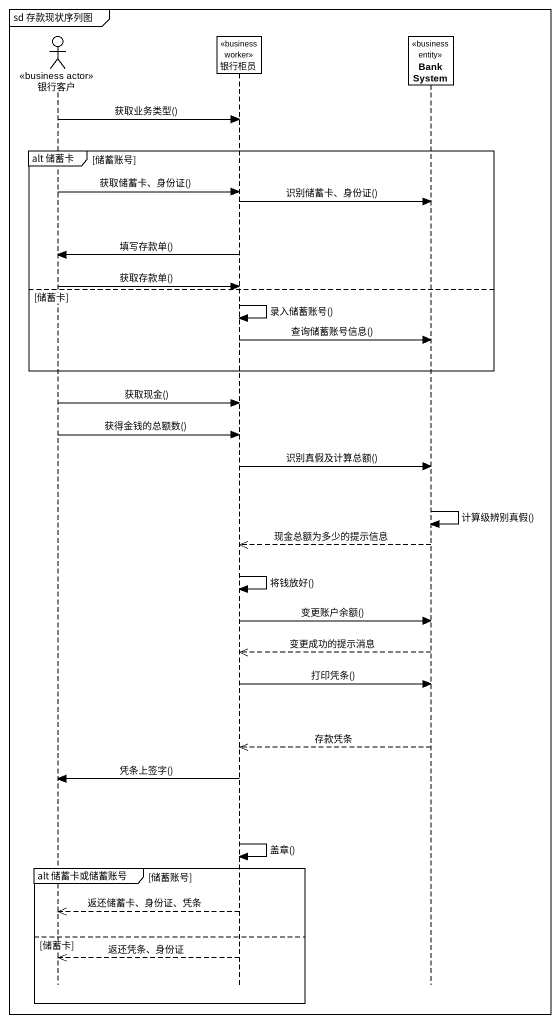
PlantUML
@startuml
mainframe sd 存款现状序列图
hide footbox
actor 银行客户 <<business actor>>
participant 银行柜员 <<business worker>>
participant BankSystem <<business entity>>

银行客户 -> 银行柜员 : 获取业务类型()
group alt 储蓄卡 [储蓄账号]
  银行客户 -> 银行柜员 : 获取储蓄卡、身份证()
  银行柜员 -> BankSystem : 识别储蓄卡、身份证()
  银行柜员 -> 银行客户 : 填写存款单()
  银行客户 -> 银行柜员 : 获取存款单()
else 储蓄卡
  银行柜员 -> 银行柜员 : 录入储蓄账号()
  银行柜员 -> BankSystem : 查询储蓄账号信息()
end
银行客户 -> 银行柜员 : 获取现金()
银行客户 -> 银行柜员 : 获得金钱的总额数()
银行柜员 -> BankSystem : 识别真假及计算总额()
BankSystem -> BankSystem : 计算级辨别真假()
BankSystem -->> 银行柜员 : 现金总额为多少的提示信息
银行柜员 -> 银行柜员 : 将钱放好()
银行柜员 -> BankSystem : 变更账户余额()
BankSystem -->> 银行柜员 : 变更成功的提示消息
银行柜员 -> BankSystem : 打印凭条()
BankSystem -->> 银行柜员 : 存款凭条
银行柜员 -> 银行客户 : 凭条上签字()
银行柜员 -> 银行柜员 : 盖章()
group alt 储蓄卡或储蓄账号 [储蓄账号]
  银行柜员 -->> 银行客户 : 返还储蓄卡、身份证、凭条
else 储蓄卡
  银行柜员 -->> 银行客户 : 返还凭条、身份证
end
@enduml
